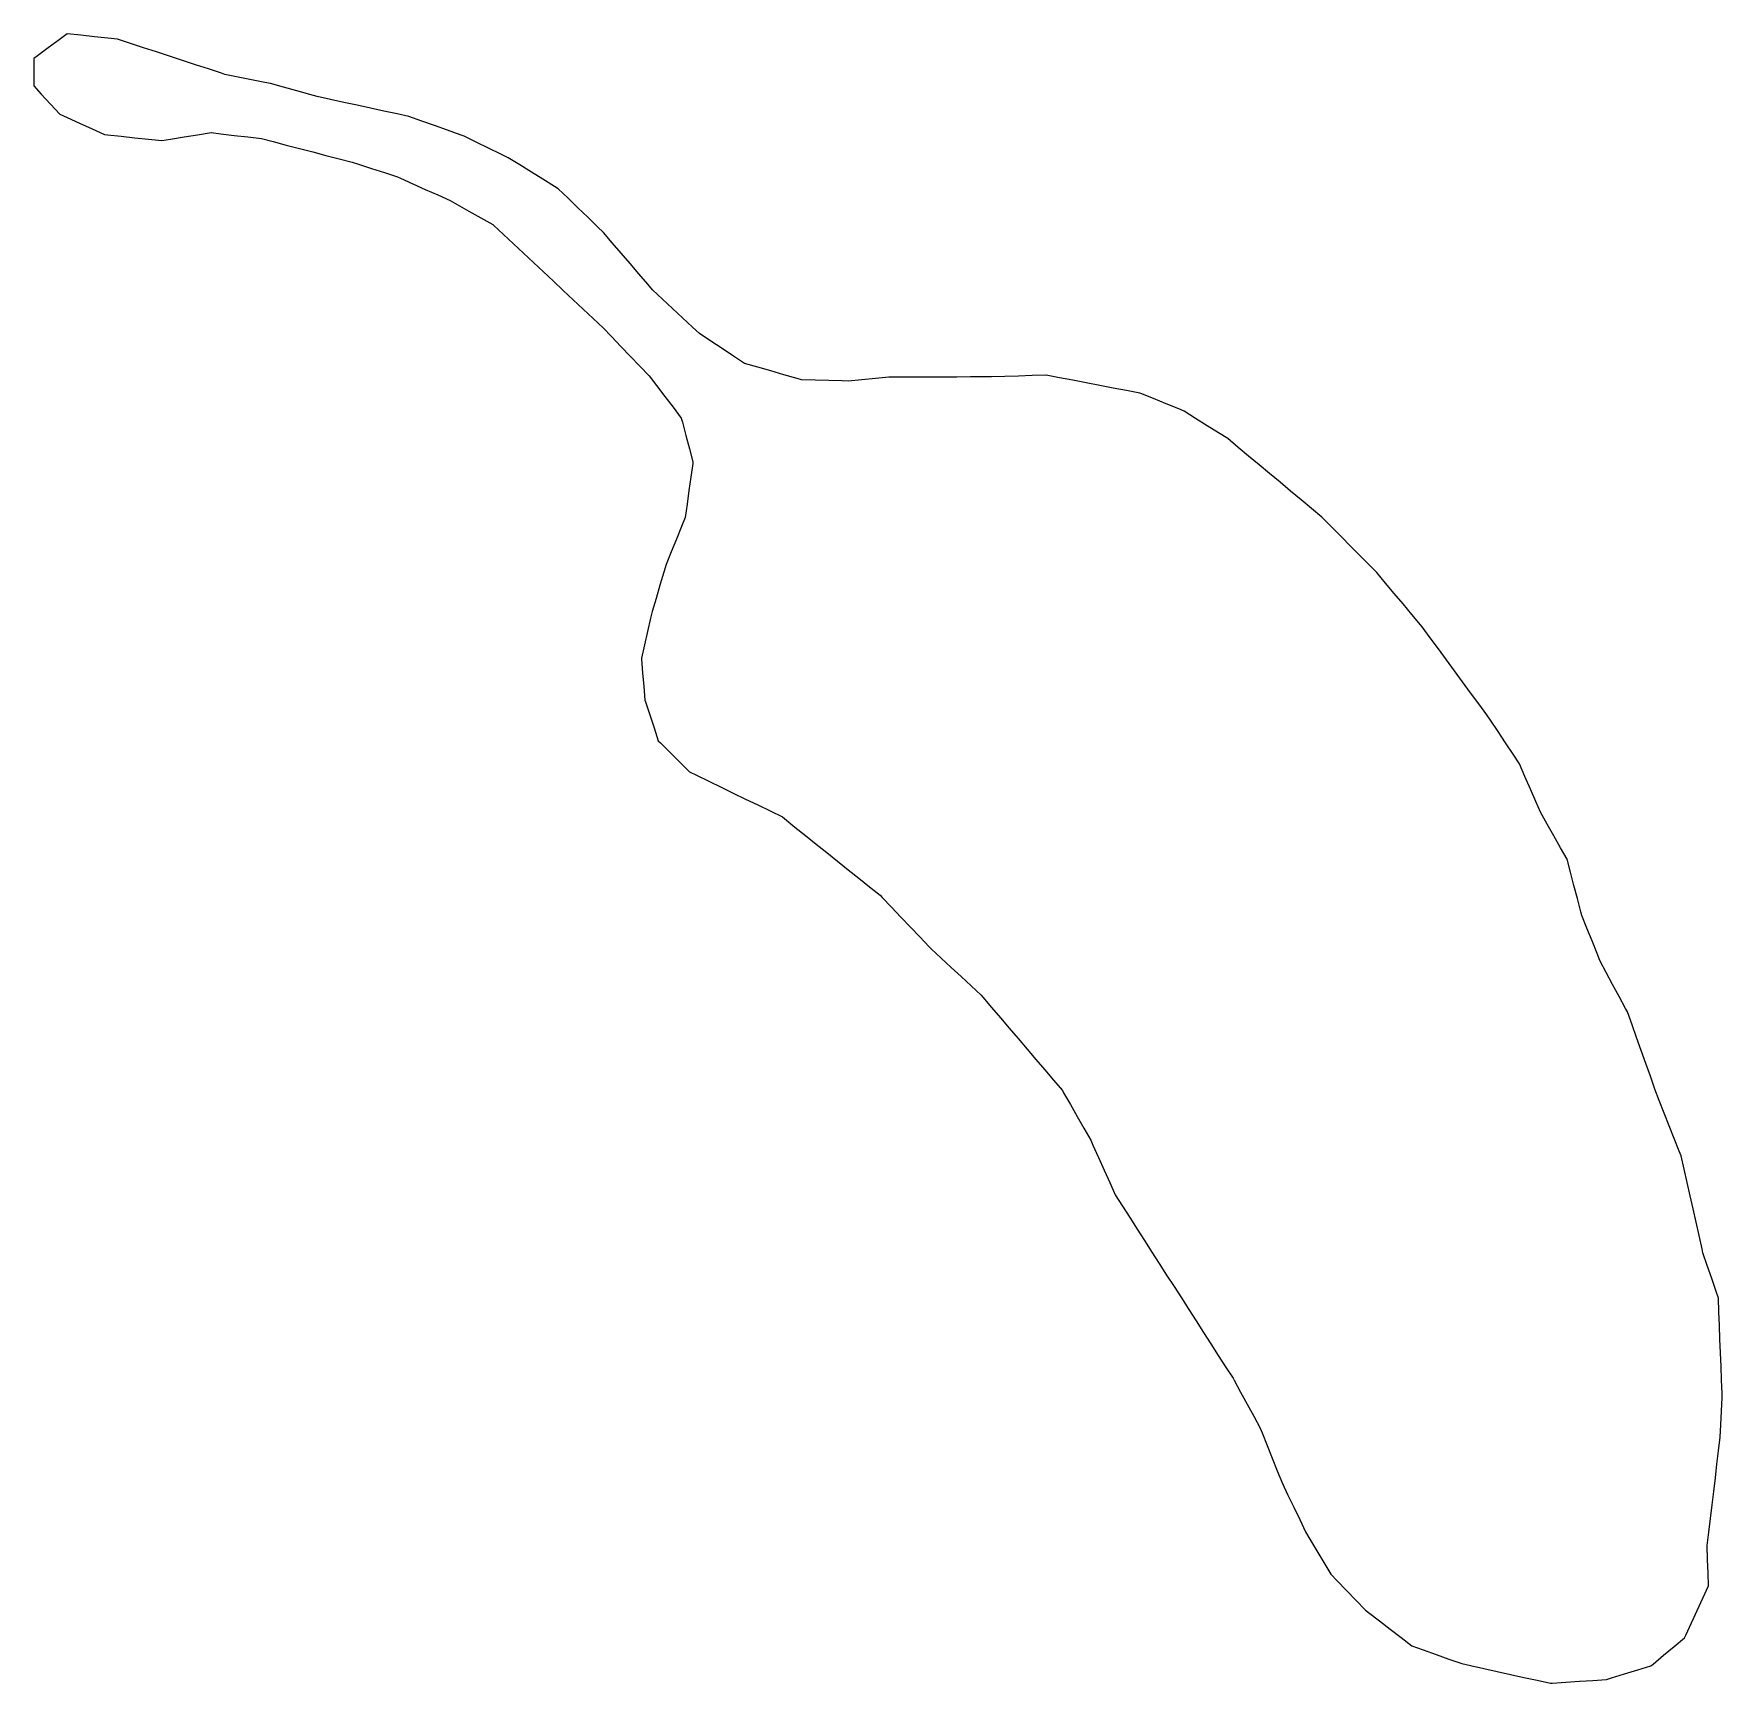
# Model space of a CAD drawing. Header units: millimetres. Extents: x 0 to 2762, y 6 to 2482.
# Drawn here: x 2216 to 2339.8, y 1805.5 to 1926.4 of the extents above; entities that cross this region are included whole.
import ezdxf

# ---------------------------------------------------------------- set-up
doc = ezdxf.new("R2010")
doc.units = ezdxf.units.MM
doc.layers.add('ALL_ISLANDS', color=7, linetype='Continuous')
doc.layers.add('OUTLINE_ISLAND_03', color=7, linetype='Continuous')

msp = doc.modelspace()

# ---------------------------------------------------------------- linework, layer by layer
at = {"layer": 'ALL_ISLANDS'}
msp.add_lwpolyline([(2216.0074, 1924.5822), (2216.0074, 1923.5822), (2216.0074, 1922.5822), (2216.5609, 1921.9822), (2217.2389, 1921.2471), (2217.9169, 1920.5121), (2218.4591, 1920.265), (2219.3691, 1919.8504), (2220.279, 1919.4357), (2221.189, 1919.021), (2221.4214, 1918.9963), (2222.4158, 1918.8904), (2223.4102, 1918.7845), (2224.4046, 1918.6786), (2225.3989, 1918.5726), (2226.0379, 1918.6772), (2227.0247, 1918.8387), (2228.0116, 1919.0001), (2228.9985, 1919.1616), (2229.7113, 1919.0758), (2230.7041, 1918.9562), (2231.6969, 1918.8367), (2232.6897, 1918.7171), (2233.546, 1918.4948), (2234.5139, 1918.2435), (2235.4818, 1917.9921), (2236.4497, 1917.7408), (2237.4176, 1917.4895), (2238.3855, 1917.2382), (2239.3534, 1916.9869), (2239.808, 1916.8395), (2240.7592, 1916.5312), (2241.7105, 1916.2229), (2242.6618, 1915.9146), (2242.8793, 1915.8167), (2243.7911, 1915.4061), (2244.7029, 1914.9956), (2245.6148, 1914.585), (2246.5266, 1914.1745), (2247.0289, 1913.8934), (2247.9017, 1913.4052), (2248.7744, 1912.917), (2249.6471, 1912.4287), (2249.713, 1912.367), (2250.4428, 1911.6833), (2251.1726, 1910.9997), (2251.9024, 1910.3161), (2252.6322, 1909.6324), (2253.362, 1908.9488), (2254.0918, 1908.2651), (2254.8217, 1907.5815), (2255.5515, 1906.8978), (2256.2813, 1906.2142), (2257.0111, 1905.5305), (2257.7409, 1904.8469), (2258.3458, 1904.2136), (2259.0365, 1903.4904), (2259.7272, 1902.7672), (2260.4178, 1902.0441), (2261.1085, 1901.3209), (2261.6442, 1900.622), (2262.2526, 1899.8283), (2262.8609, 1899.0346), (2263.4692, 1898.2409), (2263.5535, 1897.9244), (2263.8108, 1896.9581), (2264.068, 1895.9917), (2264.3252, 1895.0254), (2264.3078, 1894.9015), (2264.1686, 1893.9113), (2264.0294, 1892.921), (2263.8902, 1891.9308), (2263.751, 1890.9405), (2263.4836, 1890.2835), (2263.1068, 1889.3572), (2262.7299, 1888.431), (2262.353, 1887.5047), (2262.1847, 1886.9389), (2261.8996, 1885.9804), (2261.6145, 1885.0219), (2261.3294, 1884.0634), (2261.216, 1883.5617), (2260.9956, 1882.5863), (2260.7751, 1881.6109), (2260.5547, 1880.6355), (2260.5605, 1880.5593), (2260.6368, 1879.5622), (2260.7131, 1878.5652), (2260.7894, 1877.5681), (2260.834, 1877.4348), (2261.1511, 1876.4864), (2261.4682, 1875.538), (2261.7854, 1874.5896), (2261.9458, 1874.4302), (2262.655, 1873.7252), (2263.3642, 1873.0202), (2264.0734, 1872.3152), (2264.5808, 1872.0682), (2265.4799, 1871.6305), (2266.379, 1871.1928), (2267.2781, 1870.755), (2268.1773, 1870.3173), (2269.0764, 1869.8796), (2269.9755, 1869.4419), (2270.8746, 1869.0042), (2271.0212, 1868.8869), (2271.8017, 1868.2618), (2272.5823, 1867.6367), (2273.3628, 1867.0116), (2274.1434, 1866.3865), (2274.9239, 1865.7614), (2275.7045, 1865.1363), (2276.485, 1864.5113), (2277.2656, 1863.8862), (2278.0462, 1863.2611), (2278.1936, 1863.106), (2278.8827, 1862.3813), (2279.5718, 1861.6567), (2280.2609, 1860.932), (2280.95, 1860.2073), (2281.6391, 1859.4826), (2281.7892, 1859.343), (2282.5214, 1858.6619), (2283.2536, 1857.9808), (2283.9858, 1857.2996), (2284.718, 1856.6185), (2285.4502, 1855.9374), (2285.5671, 1855.8001), (2286.2152, 1855.0385), (2286.8633, 1854.277), (2287.5114, 1853.5154), (2288.1595, 1852.7539), (2288.8077, 1851.9924), (2289.4558, 1851.2308), (2290.1039, 1850.4693), (2290.752, 1849.7077), (2291.4001, 1848.9462), (2291.4914, 1848.7868), (2291.9885, 1847.9191), (2292.4855, 1847.0513), (2292.9826, 1846.1836), (2293.4796, 1845.3159), (2293.6438, 1844.9486), (2294.052, 1844.0357), (2294.4601, 1843.1228), (2294.8683, 1842.2099), (2295.2764, 1841.297), (2295.8009, 1840.4807), (2296.3414, 1839.6393), (2296.8819, 1838.798), (2297.4225, 1837.9567), (2297.963, 1837.1154), (2298.5035, 1836.274), (2299.0441, 1835.4327), (2299.5846, 1834.5914), (2300.1251, 1833.7501), (2300.6657, 1832.9088), (2301.2062, 1832.0674), (2301.7467, 1831.2261), (2302.2873, 1830.3848), (2302.8278, 1829.5435), (2303.3683, 1828.7021), (2303.9089, 1827.8608), (2303.9889, 1827.7136), (2304.4664, 1826.8349), (2304.9439, 1825.9563), (2305.4214, 1825.0776), (2305.8988, 1824.199), (2306.032, 1823.8689), (2306.4062, 1822.9415), (2306.7803, 1822.0142), (2307.1545, 1821.0868), (2307.5286, 1820.1594), (2307.9344, 1819.309), (2308.3651, 1818.4065), (2308.7958, 1817.504), (2309.2265, 1816.6015), (2309.5352, 1816.0845), (2310.0477, 1815.2258), (2310.5602, 1814.3671), (2311.0727, 1813.5084), (2311.5327, 1813.0308), (2312.2263, 1812.3105), (2312.9199, 1811.5901), (2313.6136, 1810.8698), (2313.8496, 1810.689), (2314.6434, 1810.0808), (2315.4372, 1809.4726), (2316.231, 1808.8645), (2317.0248, 1808.2563), (2317.8482, 1807.9613), (2318.7896, 1807.6239), (2319.731, 1807.2866), (2320.6723, 1806.9493), (2321.3217, 1806.8061), (2322.2983, 1806.5908), (2323.2749, 1806.3755), (2324.2514, 1806.1603), (2325.228, 1805.945), (2326.2045, 1805.7297), (2327.1811, 1805.5144), (2327.2989, 1805.5222), (2328.2967, 1805.5886), (2329.2945, 1805.6549), (2330.2923, 1805.7213), (2331.2901, 1805.7876), (2331.6564, 1805.8997), (2332.6126, 1806.1924), (2333.5688, 1806.4851), (2334.525, 1806.7777), (2334.6986, 1806.9225), (2335.4666, 1807.5629), (2336.2346, 1808.2034), (2337.0026, 1808.8438), (2337.0868, 1809.0259), (2337.5064, 1809.9336), (2337.926, 1810.8413), (2338.3457, 1811.749), (2338.7653, 1812.6567), (2338.7316, 1813.5918), (2338.6957, 1814.5911), (2338.6598, 1815.5905), (2338.6611, 1815.6017), (2338.7812, 1816.5945), (2338.9012, 1817.5873), (2339.0212, 1818.5801), (2339.1412, 1819.5728), (2339.2613, 1820.5656), (2339.3813, 1821.5584), (2339.5013, 1822.5511), (2339.6213, 1823.5439), (2339.6663, 1824.4529), (2339.7156, 1825.4517), (2339.765, 1826.4505), (2339.7538, 1826.7394), (2339.7151, 1827.7387), (2339.6764, 1828.7379), (2339.6376, 1829.7372), (2339.5989, 1830.7364), (2339.5602, 1831.7357), (2339.5215, 1832.7349), (2339.4828, 1833.7342), (2339.3159, 1834.2252), (2338.9941, 1835.172), (2338.6723, 1836.1188), (2338.3505, 1837.0656), (2338.2878, 1837.3437), (2338.068, 1838.3193), (2337.8483, 1839.2949), (2337.6285, 1840.2704), (2337.4087, 1841.246), (2337.189, 1842.2215), (2336.9692, 1843.1971), (2336.7494, 1844.1726), (2336.6164, 1844.5069), (2336.2466, 1845.436), (2335.8769, 1846.3651), (2335.5071, 1847.2942), (2335.1373, 1848.2234), (2334.8372, 1849.0623), (2334.5004, 1850.0039), (2334.1636, 1850.9455), (2333.8267, 1851.8871), (2333.4899, 1852.8286), (2333.1531, 1853.7702), (2332.8163, 1854.7118), (2332.6784, 1854.9682), (2332.205, 1855.8491), (2331.7316, 1856.7299), (2331.2582, 1857.6108), (2330.7848, 1858.4916), (2330.5895, 1858.9831), (2330.2202, 1859.9125), (2329.8509, 1860.8418), (2329.4816, 1861.7711), (2329.4086, 1862.0483), (2329.1539, 1863.0154), (2328.8993, 1863.9824), (2328.6447, 1864.9494), (2328.3901, 1865.9165), (2327.9192, 1866.746), (2327.4256, 1867.6157), (2326.932, 1868.4853), (2326.4384, 1869.355), (2326.1016, 1870.1316), (2325.7038, 1871.0491), (2325.3059, 1871.9666), (2324.9081, 1872.884), (2324.4373, 1873.5992), (2323.8875, 1874.4345), (2323.3377, 1875.2698), (2322.7879, 1876.105), (2322.5067, 1876.4884), (2321.9153, 1877.2947), (2321.3239, 1878.1011), (2320.7325, 1878.9074), (2320.141, 1879.7138), (2319.5496, 1880.5202), (2318.9582, 1881.3265), (2318.3668, 1882.1329), (2317.7754, 1882.9393), (2317.6577, 1883.0797), (2317.0156, 1883.8463), (2316.3734, 1884.6129), (2315.7313, 1885.3795), (2315.0891, 1886.1461), (2314.447, 1886.9127), (2313.9381, 1887.4259), (2313.234, 1888.136), (2312.5299, 1888.8461), (2311.8258, 1889.5562), (2311.1217, 1890.2663), (2310.4176, 1890.9764), (2309.6626, 1891.6058), (2308.8945, 1892.2461), (2308.1264, 1892.8864), (2307.3583, 1893.5267), (2306.5902, 1894.167), (2305.8221, 1894.8074), (2305.054, 1895.4477), (2304.2859, 1896.088), (2303.5177, 1896.7283), (2302.855, 1897.145), (2302.0084, 1897.6773), (2301.1618, 1898.2096), (2300.3152, 1898.7418), (2299.9274, 1898.9013), (2299.0026, 1899.2817), (2298.0778, 1899.662), (2297.1529, 1900.0424), (2297.0806, 1900.0564), (2296.0988, 1900.246), (2295.1169, 1900.4357), (2294.135, 1900.6253), (2293.1532, 1900.8149), (2292.1713, 1901.0046), (2291.1895, 1901.1942), (2290.2076, 1901.3839), (2290.1915, 1901.3833), (2289.192, 1901.3501), (2288.1926, 1901.3169), (2287.1931, 1901.2837), (2286.1937, 1901.2505), (2285.6734, 1901.2494), (2284.6734, 1901.2473), (2283.6734, 1901.2452), (2282.6734, 1901.2431), (2281.6734, 1901.241), (2280.6734, 1901.2388), (2279.6734, 1901.2367), (2278.6734, 1901.2346), (2277.6916, 1901.1414), (2276.696, 1901.047), (2275.7005, 1900.9525), (2275.2715, 1900.9645), (2274.2719, 1900.9923), (2273.2722, 1901.0201), (2272.2726, 1901.048), (2271.9533, 1901.1389), (2270.9915, 1901.4128), (2270.0297, 1901.6866), (2269.068, 1901.9604), (2268.1062, 1902.2343), (2267.2978, 1902.7707), (2266.4646, 1903.3237), (2265.6313, 1903.8766), (2264.7981, 1904.4295), (2264.2845, 1904.909), (2263.5534, 1905.5913), (2262.8224, 1906.2737), (2262.0914, 1906.956), (2261.3604, 1907.6384), (2261.0102, 1908.0474), (2260.3598, 1908.807), (2259.7095, 1909.5667), (2259.0591, 1910.3263), (2258.4088, 1911.0859), (2257.7584, 1911.8455), (2257.3302, 1912.2598), (2256.6114, 1912.9551), (2255.8927, 1913.6503), (2255.1739, 1914.3456), (2254.4552, 1915.0409), (2254.181, 1915.2107), (2253.3309, 1915.7373), (2252.4808, 1916.2639), (2251.6307, 1916.7905), (2250.7806, 1917.3171), (2250.241, 1917.5808), (2249.3426, 1918.0199), (2248.4442, 1918.4591), (2247.5457, 1918.8982), (2247.2666, 1918.9978), (2246.3248, 1919.334), (2245.383, 1919.6702), (2244.4412, 1920.0064), (2243.4994, 1920.3426), (2242.6395, 1920.5288), (2241.6621, 1920.7404), (2240.6848, 1920.9521), (2239.7074, 1921.1637), (2238.7301, 1921.3753), (2237.7527, 1921.587), (2236.7754, 1921.7986), (2236.2494, 1921.9448), (2235.2859, 1922.2127), (2234.3224, 1922.4805), (2233.359, 1922.7483), (2232.9431, 1922.8325), (2231.963, 1923.0308), (2230.9829, 1923.2291), (2230.0027, 1923.4275), (2229.7563, 1923.5085), (2228.8062, 1923.8206), (2227.8562, 1924.1327), (2226.9061, 1924.4448), (2225.9561, 1924.7569), (2225.006, 1925.069), (2224.056, 1925.3811), (2223.1059, 1925.6932), (2222.1559, 1926.0053), (2221.4437, 1926.0816), (2220.4494, 1926.1881), (2219.4551, 1926.2945), (2218.4608, 1926.401), (2217.8755, 1925.9671), (2217.0721, 1925.3716), (2216.2688, 1924.776)], close=True, dxfattribs=at)
at = {"layer": 'OUTLINE_ISLAND_03'}
msp.add_lwpolyline([(2216.0074, 1924.5822), (2216.0074, 1923.5822), (2216.0074, 1922.5822), (2216.5609, 1921.9822), (2217.2389, 1921.2471), (2217.9169, 1920.5121), (2218.4591, 1920.265), (2219.3691, 1919.8504), (2220.279, 1919.4357), (2221.189, 1919.021), (2221.4214, 1918.9963), (2222.4158, 1918.8904), (2223.4102, 1918.7845), (2224.4046, 1918.6786), (2225.3989, 1918.5726), (2226.0379, 1918.6772), (2227.0247, 1918.8387), (2228.0116, 1919.0001), (2228.9985, 1919.1616), (2229.7113, 1919.0758), (2230.7041, 1918.9562), (2231.6969, 1918.8367), (2232.6897, 1918.7171), (2233.546, 1918.4948), (2234.5139, 1918.2435), (2235.4818, 1917.9921), (2236.4497, 1917.7408), (2237.4176, 1917.4895), (2238.3855, 1917.2382), (2239.3534, 1916.9869), (2239.808, 1916.8395), (2240.7592, 1916.5312), (2241.7105, 1916.2229), (2242.6618, 1915.9146), (2242.8793, 1915.8167), (2243.7911, 1915.4061), (2244.7029, 1914.9956), (2245.6148, 1914.585), (2246.5266, 1914.1745), (2247.0289, 1913.8934), (2247.9017, 1913.4052), (2248.7744, 1912.917), (2249.6471, 1912.4287), (2249.713, 1912.367), (2250.4428, 1911.6833), (2251.1726, 1910.9997), (2251.9024, 1910.3161), (2252.6322, 1909.6324), (2253.362, 1908.9488), (2254.0918, 1908.2651), (2254.8217, 1907.5815), (2255.5515, 1906.8978), (2256.2813, 1906.2142), (2257.0111, 1905.5305), (2257.7409, 1904.8469), (2258.3458, 1904.2136), (2259.0365, 1903.4904), (2259.7272, 1902.7672), (2260.4178, 1902.0441), (2261.1085, 1901.3209), (2261.6442, 1900.622), (2262.2526, 1899.8283), (2262.8609, 1899.0346), (2263.4692, 1898.2409), (2263.5535, 1897.9244), (2263.8108, 1896.9581), (2264.068, 1895.9917), (2264.3252, 1895.0254), (2264.3078, 1894.9015), (2264.1686, 1893.9113), (2264.0294, 1892.921), (2263.8902, 1891.9308), (2263.751, 1890.9405), (2263.4836, 1890.2835), (2263.1068, 1889.3572), (2262.7299, 1888.431), (2262.353, 1887.5047), (2262.1847, 1886.9389), (2261.8996, 1885.9804), (2261.6145, 1885.0219), (2261.3294, 1884.0634), (2261.216, 1883.5617), (2260.9956, 1882.5863), (2260.7751, 1881.6109), (2260.5547, 1880.6355), (2260.5605, 1880.5593), (2260.6368, 1879.5622), (2260.7131, 1878.5652), (2260.7894, 1877.5681), (2260.834, 1877.4348), (2261.1511, 1876.4864), (2261.4682, 1875.538), (2261.7854, 1874.5896), (2261.9458, 1874.4302), (2262.655, 1873.7252), (2263.3642, 1873.0202), (2264.0734, 1872.3152), (2264.5808, 1872.0682), (2265.4799, 1871.6305), (2266.379, 1871.1928), (2267.2781, 1870.755), (2268.1773, 1870.3173), (2269.0764, 1869.8796), (2269.9755, 1869.4419), (2270.8746, 1869.0042), (2271.0212, 1868.8869), (2271.8017, 1868.2618), (2272.5823, 1867.6367), (2273.3628, 1867.0116), (2274.1434, 1866.3865), (2274.9239, 1865.7614), (2275.7045, 1865.1363), (2276.485, 1864.5113), (2277.2656, 1863.8862), (2278.0462, 1863.2611), (2278.1936, 1863.106), (2278.8827, 1862.3813), (2279.5718, 1861.6567), (2280.2609, 1860.932), (2280.95, 1860.2073), (2281.6391, 1859.4826), (2281.7892, 1859.343), (2282.5214, 1858.6619), (2283.2536, 1857.9808), (2283.9858, 1857.2996), (2284.718, 1856.6185), (2285.4502, 1855.9374), (2285.5671, 1855.8001), (2286.2152, 1855.0385), (2286.8633, 1854.277), (2287.5114, 1853.5154), (2288.1595, 1852.7539), (2288.8077, 1851.9924), (2289.4558, 1851.2308), (2290.1039, 1850.4693), (2290.752, 1849.7077), (2291.4001, 1848.9462), (2291.4914, 1848.7868), (2291.9885, 1847.9191), (2292.4855, 1847.0513), (2292.9826, 1846.1836), (2293.4796, 1845.3159), (2293.6438, 1844.9486), (2294.052, 1844.0357), (2294.4601, 1843.1228), (2294.8683, 1842.2099), (2295.2764, 1841.297), (2295.8009, 1840.4807), (2296.3414, 1839.6393), (2296.8819, 1838.798), (2297.4225, 1837.9567), (2297.963, 1837.1154), (2298.5035, 1836.274), (2299.0441, 1835.4327), (2299.5846, 1834.5914), (2300.1251, 1833.7501), (2300.6657, 1832.9088), (2301.2062, 1832.0674), (2301.7467, 1831.2261), (2302.2873, 1830.3848), (2302.8278, 1829.5435), (2303.3683, 1828.7021), (2303.9089, 1827.8608), (2303.9889, 1827.7136), (2304.4664, 1826.8349), (2304.9439, 1825.9563), (2305.4214, 1825.0776), (2305.8988, 1824.199), (2306.032, 1823.8689), (2306.4062, 1822.9415), (2306.7803, 1822.0142), (2307.1545, 1821.0868), (2307.5286, 1820.1594), (2307.9344, 1819.309), (2308.3651, 1818.4065), (2308.7958, 1817.504), (2309.2265, 1816.6015), (2309.5352, 1816.0845), (2310.0477, 1815.2258), (2310.5602, 1814.3671), (2311.0727, 1813.5084), (2311.5327, 1813.0308), (2312.2263, 1812.3105), (2312.9199, 1811.5901), (2313.6136, 1810.8698), (2313.8496, 1810.689), (2314.6434, 1810.0808), (2315.4372, 1809.4726), (2316.231, 1808.8645), (2317.0248, 1808.2563), (2317.8482, 1807.9613), (2318.7896, 1807.6239), (2319.731, 1807.2866), (2320.6723, 1806.9493), (2321.3217, 1806.8061), (2322.2983, 1806.5908), (2323.2749, 1806.3755), (2324.2514, 1806.1603), (2325.228, 1805.945), (2326.2045, 1805.7297), (2327.1811, 1805.5144), (2327.2989, 1805.5222), (2328.2967, 1805.5886), (2329.2945, 1805.6549), (2330.2923, 1805.7213), (2331.2901, 1805.7876), (2331.6564, 1805.8997), (2332.6126, 1806.1924), (2333.5688, 1806.4851), (2334.525, 1806.7777), (2334.6986, 1806.9225), (2335.4666, 1807.5629), (2336.2346, 1808.2034), (2337.0026, 1808.8438), (2337.0868, 1809.0259), (2337.5064, 1809.9336), (2337.926, 1810.8413), (2338.3457, 1811.749), (2338.7653, 1812.6567), (2338.7316, 1813.5918), (2338.6957, 1814.5911), (2338.6598, 1815.5905), (2338.6611, 1815.6017), (2338.7812, 1816.5945), (2338.9012, 1817.5873), (2339.0212, 1818.5801), (2339.1412, 1819.5728), (2339.2613, 1820.5656), (2339.3813, 1821.5584), (2339.5013, 1822.5511), (2339.6213, 1823.5439), (2339.6663, 1824.4529), (2339.7156, 1825.4517), (2339.765, 1826.4505), (2339.7538, 1826.7394), (2339.7151, 1827.7387), (2339.6764, 1828.7379), (2339.6376, 1829.7372), (2339.5989, 1830.7364), (2339.5602, 1831.7357), (2339.5215, 1832.7349), (2339.4828, 1833.7342), (2339.3159, 1834.2252), (2338.9941, 1835.172), (2338.6723, 1836.1188), (2338.3505, 1837.0656), (2338.2878, 1837.3437), (2338.068, 1838.3193), (2337.8483, 1839.2949), (2337.6285, 1840.2704), (2337.4087, 1841.246), (2337.189, 1842.2215), (2336.9692, 1843.1971), (2336.7494, 1844.1726), (2336.6164, 1844.5069), (2336.2466, 1845.436), (2335.8769, 1846.3651), (2335.5071, 1847.2942), (2335.1373, 1848.2234), (2334.8372, 1849.0623), (2334.5004, 1850.0039), (2334.1636, 1850.9455), (2333.8267, 1851.8871), (2333.4899, 1852.8286), (2333.1531, 1853.7702), (2332.8163, 1854.7118), (2332.6784, 1854.9682), (2332.205, 1855.8491), (2331.7316, 1856.7299), (2331.2582, 1857.6108), (2330.7848, 1858.4916), (2330.5895, 1858.9831), (2330.2202, 1859.9125), (2329.8509, 1860.8418), (2329.4816, 1861.7711), (2329.4086, 1862.0483), (2329.1539, 1863.0154), (2328.8993, 1863.9824), (2328.6447, 1864.9494), (2328.3901, 1865.9165), (2327.9192, 1866.746), (2327.4256, 1867.6157), (2326.932, 1868.4853), (2326.4384, 1869.355), (2326.1016, 1870.1316), (2325.7038, 1871.0491), (2325.3059, 1871.9666), (2324.9081, 1872.884), (2324.4373, 1873.5992), (2323.8875, 1874.4345), (2323.3377, 1875.2698), (2322.7879, 1876.105), (2322.5067, 1876.4884), (2321.9153, 1877.2947), (2321.3239, 1878.1011), (2320.7325, 1878.9074), (2320.141, 1879.7138), (2319.5496, 1880.5202), (2318.9582, 1881.3265), (2318.3668, 1882.1329), (2317.7754, 1882.9393), (2317.6577, 1883.0797), (2317.0156, 1883.8463), (2316.3734, 1884.6129), (2315.7313, 1885.3795), (2315.0891, 1886.1461), (2314.447, 1886.9127), (2313.9381, 1887.4259), (2313.234, 1888.136), (2312.5299, 1888.8461), (2311.8258, 1889.5562), (2311.1217, 1890.2663), (2310.4176, 1890.9764), (2309.6626, 1891.6058), (2308.8945, 1892.2461), (2308.1264, 1892.8864), (2307.3583, 1893.5267), (2306.5902, 1894.167), (2305.8221, 1894.8074), (2305.054, 1895.4477), (2304.2859, 1896.088), (2303.5177, 1896.7283), (2302.855, 1897.145), (2302.0084, 1897.6773), (2301.1618, 1898.2096), (2300.3152, 1898.7418), (2299.9274, 1898.9013), (2299.0026, 1899.2817), (2298.0778, 1899.662), (2297.1529, 1900.0424), (2297.0806, 1900.0564), (2296.0988, 1900.246), (2295.1169, 1900.4357), (2294.135, 1900.6253), (2293.1532, 1900.8149), (2292.1713, 1901.0046), (2291.1895, 1901.1942), (2290.2076, 1901.3839), (2290.1915, 1901.3833), (2289.192, 1901.3501), (2288.1926, 1901.3169), (2287.1931, 1901.2837), (2286.1937, 1901.2505), (2285.6734, 1901.2494), (2284.6734, 1901.2473), (2283.6734, 1901.2452), (2282.6734, 1901.2431), (2281.6734, 1901.241), (2280.6734, 1901.2388), (2279.6734, 1901.2367), (2278.6734, 1901.2346), (2277.6916, 1901.1414), (2276.696, 1901.047), (2275.7005, 1900.9525), (2275.2715, 1900.9645), (2274.2719, 1900.9923), (2273.2722, 1901.0201), (2272.2726, 1901.048), (2271.9533, 1901.1389), (2270.9915, 1901.4128), (2270.0297, 1901.6866), (2269.068, 1901.9604), (2268.1062, 1902.2343), (2267.2978, 1902.7707), (2266.4646, 1903.3237), (2265.6313, 1903.8766), (2264.7981, 1904.4295), (2264.2845, 1904.909), (2263.5534, 1905.5913), (2262.8224, 1906.2737), (2262.0914, 1906.956), (2261.3604, 1907.6384), (2261.0102, 1908.0474), (2260.3598, 1908.807), (2259.7095, 1909.5667), (2259.0591, 1910.3263), (2258.4088, 1911.0859), (2257.7584, 1911.8455), (2257.3302, 1912.2598), (2256.6114, 1912.9551), (2255.8927, 1913.6503), (2255.1739, 1914.3456), (2254.4552, 1915.0409), (2254.181, 1915.2107), (2253.3309, 1915.7373), (2252.4808, 1916.2639), (2251.6307, 1916.7905), (2250.7806, 1917.3171), (2250.241, 1917.5808), (2249.3426, 1918.0199), (2248.4442, 1918.4591), (2247.5457, 1918.8982), (2247.2666, 1918.9978), (2246.3248, 1919.334), (2245.383, 1919.6702), (2244.4412, 1920.0064), (2243.4994, 1920.3426), (2242.6395, 1920.5288), (2241.6621, 1920.7404), (2240.6848, 1920.9521), (2239.7074, 1921.1637), (2238.7301, 1921.3753), (2237.7527, 1921.587), (2236.7754, 1921.7986), (2236.2494, 1921.9448), (2235.2859, 1922.2127), (2234.3224, 1922.4805), (2233.359, 1922.7483), (2232.9431, 1922.8325), (2231.963, 1923.0308), (2230.9829, 1923.2291), (2230.0027, 1923.4275), (2229.7563, 1923.5085), (2228.8062, 1923.8206), (2227.8562, 1924.1327), (2226.9061, 1924.4448), (2225.9561, 1924.7569), (2225.006, 1925.069), (2224.056, 1925.3811), (2223.1059, 1925.6932), (2222.1559, 1926.0053), (2221.4437, 1926.0816), (2220.4494, 1926.1881), (2219.4551, 1926.2945), (2218.4608, 1926.401), (2217.8755, 1925.9671), (2217.0721, 1925.3716), (2216.2688, 1924.776)], close=True, dxfattribs=at)

doc.saveas('drawing.dxf')
